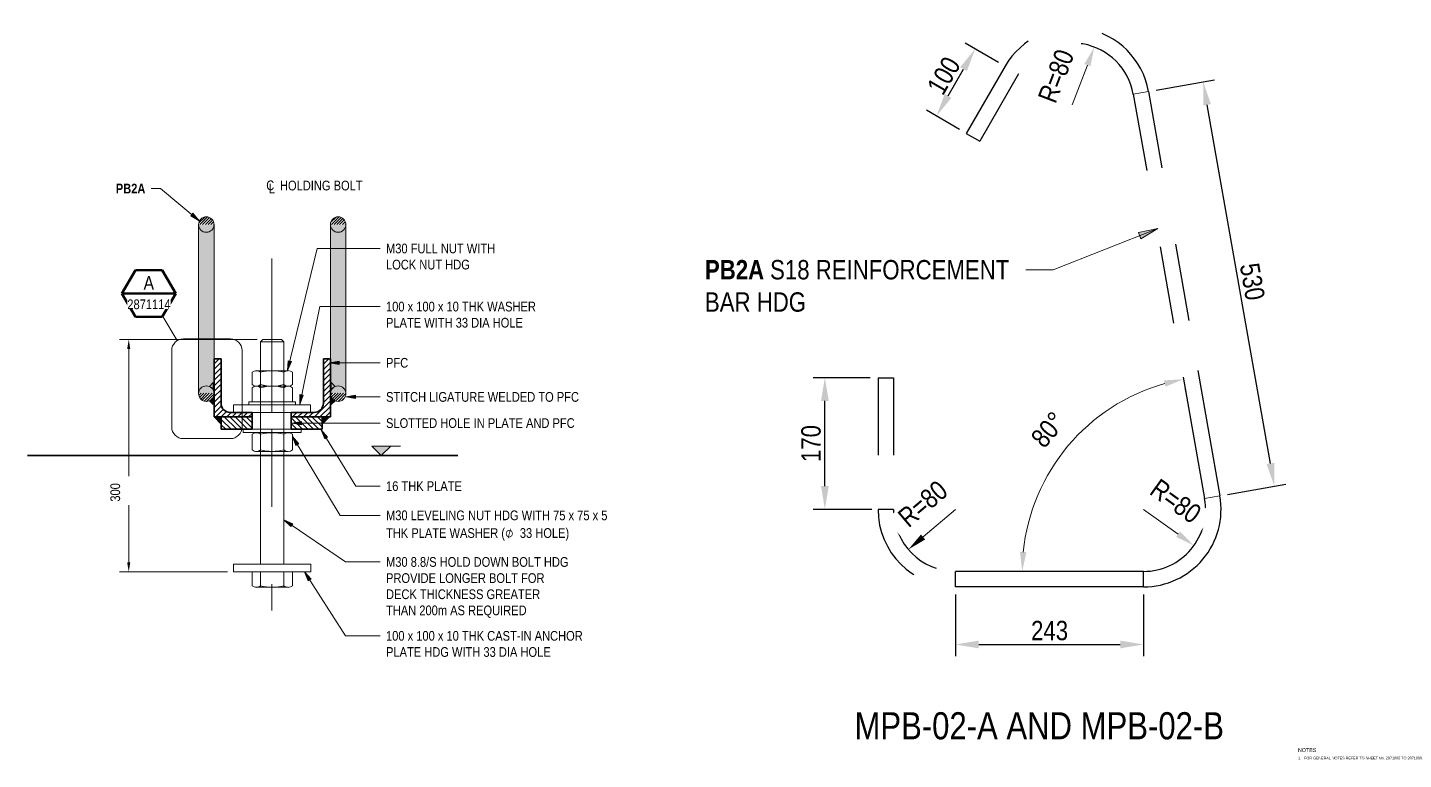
# Model space of a CAD drawing. Header units: metres. Extents: x 0.8 to 15.7, y 1.4 to 7.7.
# Drawn here: x 11.694 to 13.47, y 2.657 to 3.601 of the extents above; entities that cross this region are included whole.
import ezdxf

# ---------------------------------------------------------------- set-up
doc = ezdxf.new("R2010")
doc.units = ezdxf.units.M
doc.linetypes.add('JacobsCenter', pattern=[0.015, 0.009, -0.0015, 0.003, -0.0015])
doc.linetypes.add('JacobsDash', pattern=[0.0045, 0.003, -0.0015])
doc.layers.get('Defpoints').update_dxf_attribs({"color": 41})
for name, color, linetype, lineweight in [('D-BDGE', 7, 'Continuous', 13), ('D-BDGE-LINE', 7, 'Continuous', 9), ('D-ENHA-GEN-ANNO-SYMB', 7, 'Continuous', 9), ('D-ENHA-GEN-LINE', 7, 'Continuous', 13), ('D-ENHA-TEXT', 7, 'Continuous', 9), ('D-ENHA-TEXT-DIMS', 7, 'Continuous', 9)]:
    doc.layers.add(name, color=color, linetype=linetype, lineweight=lineweight)
doc.styles.add('Arial Narrow', font='ARIALN.TTF', dxfattribs={"height": 0.0025})
doc.styles.add('Arial Narrow_1', font='ARIALN.TTF', dxfattribs={"height": 0.025})
doc.styles.add('Arial Narrow_2', font='ARIALN.TTF', dxfattribs={"height": 0.035})
doc.styles.add('Arial Narrow_3', font='ARIALN.TTF', dxfattribs={"height": 0.0175})
doc.styles.add('Arial Narrow_4', font='ARIALN.TTF', dxfattribs={"height": 0.0125})
doc.styles.add('Arial Narrow_5', font='ARIALN.TTF', dxfattribs={"height": 0.005})
doc.styles.add('Arial Narrow_6', font='ARIALN.TTF', dxfattribs={"height": 0.0035})
doc.styles.add('Arial Narrow_B', font='ARIALNB.TTF', dxfattribs={"height": 0.0125})
doc.styles.add('Arial Narrow_B_1', font='ARIALNB.TTF', dxfattribs={"height": 0.025})
doc.styles.add('Segoe UI Symbol', font='seguisym.ttf', dxfattribs={"height": 0.0125})
doc.dimstyles.new('____ddd____', dxfattribs={"dimscale": 0.3048, "dimtxt": 0.025586, "dimasz": 0.098425, "dimexe": 0.049213, "dimexo": 0.032808, "dimgap": 0.016404, "dimtad": 1, "dimdec": 0, "dimlfac": 1000, "dimzin": 0, "dimdsep": 46, "dimtxsty": 'Arial Narrow_1', "dimsah": 1, "dimcen": 0.09, "dimaunit": 1, "dimadec": 4, "dimazin": 0, "dimtfac": 1, "dimtdec": 4, "dimtix": 1, "dimtmove": 0, "dimatfit": 3, "dimfxl": 1, "dimtvp": 1, "dimtolj": 1, "dimtzin": 0, "dimarcsym": 2})
doc.dimstyles.new('Dimension_Angle_T___º___2', dxfattribs={"dimscale": 0.3048, "dimtxt": 0.025586, "dimasz": 0.082021, "dimexe": 0.07874, "dimexo": 0.052493, "dimgap": 0.065617, "dimtad": 1, "dimdec": 3, "dimlfac": 1000, "dimrnd": 0.001, "dimzin": 0, "dimdsep": 46, "dimtxsty": 'Arial Narrow_1', "dimsah": 1, "dimcen": 0.09, "dimadec": 0, "dimazin": 0, "dimtfac": 1, "dimtdec": 4, "dimtix": 1, "dimtmove": 0, "dimatfit": 3, "dimfxl": 1, "dimtvp": 1, "dimtolj": 1, "dimtzin": 0, "dimlwd": 18, "dimlwe": 18, "dimarcsym": 2})
doc.dimstyles.new('Dimension_Radial_O__mm_', dxfattribs={"dimscale": 0.3048, "dimtxt": 0.025586, "dimasz": 0.082021, "dimexe": 0.07874, "dimexo": 0, "dimgap": 0.065617, "dimtad": 1, "dimjust": 3, "dimdec": 0, "dimlfac": 1000, "dimzin": 0, "dimdsep": 46, "dimtxsty": 'Arial Narrow_1', "dimsah": 1, "dimcen": 0.09, "dimaunit": 1, "dimadec": 4, "dimazin": 0, "dimtfac": 1, "dimtdec": 4, "dimtix": 1, "dimtmove": 0, "dimatfit": 2, "dimfxl": 1, "dimtvp": 1, "dimtfill": 1, "dimtolj": 1, "dimtzin": 0, "dimlwd": 18, "dimlwe": 18, "dimarcsym": 2})
doc.dimstyles.new('Dimension_Standard_O__mm__3', dxfattribs={"dimscale": 0.3048, "dimtxt": 0.012793, "dimasz": 0.04101, "dimexe": 0.03937, "dimexo": 0.024606, "dimgap": 0.024606, "dimtad": 1, "dimdec": 0, "dimlfac": 1000, "dimzin": 0, "dimdsep": 46, "dimtxsty": 'Arial Narrow_4', "dimsah": 1, "dimcen": 0.09, "dimaunit": 1, "dimadec": 4, "dimazin": 0, "dimtfac": 1, "dimtdec": 4, "dimtix": 1, "dimtmove": 2, "dimatfit": 3, "dimfxl": 1, "dimtvp": 1, "dimtfill": 1, "dimtolj": 1, "dimtzin": 0, "dimlwd": 18, "dimlwe": 18, "dimarcsym": 2})
pattern_1 = [(45, (7.4173654, 0), (-0.001767767, 0.001767767), [])]

# ---------------------------------------------------------------- blocks, each defined once
blk = doc.blocks.new('Drafting View - DetailHead-4939574-DRG-2871114 - SECTION 5')
at = {"layer": 'D-ENHA-GEN-ANNO-SYMB', "lineweight": 50}
for p, q in [((-0.00346, 0.006), (-0.00693, 0)), ((0.00346, 0.006), (-0.00346, 0.006)), ((0.00693, 0), (0.00346, 0.006)), ((-0.00693, 0), (0.00693, 0)), ((-0.00693, 0), (-0.00347, -0.006)), ((0.00346, -0.006), (0.00693, 0)), ((-0.00347, -0.006), (0.00346, -0.006))]:
    blk.add_line(p, q, dxfattribs=at)
blk = doc.blocks.new('CS_Annot_Centreline Symbol3 - CS_Annot_Centreline Symbol-5905071-DRG-2871114 - SECTION 5')
at = {"layer": 'D-ENHA-GEN-LINE', "lineweight": 9, "char_height": 0.0025, "attachment_point": 1, "style": 'Arial Narrow'}
for s, insert, width in [('C  ', (-0.00109, 0.00476), 0.0044093), ('L', (-0.00041, 0.00392), 0.0019241)]:
    blk.add_mtext(s, dxfattribs=dict(at, insert=insert, width=width))
blk = doc.blocks.new('SYM_ANO_Level1 - FINISHED LEVEL-5815255-DRG-2871114 - SECTION 5')
at = {"layer": 'D-ENHA-GEN-LINE', "lineweight": 9}
blk.add_hatch(color=256, dxfattribs=at).paths.add_polyline_path([(0, 0), (0.00247, -0.00247), (-0.00247, -0.00247)])
for p, q in [((0.00241, 0), (-0.00259, 0)), ((-0.005, -0.00247), (0.00241, -0.00247)), ((0, 0), (-0.00247, -0.00247)), ((-0.00247, -0.00247), (0.00247, -0.00247)), ((0.0018, -0.00247), (-0.0018, -0.00247)), ((0.00247, -0.00247), (0, 0))]:
    blk.add_line(p, q, dxfattribs=at)
blk = doc.blocks.new('DIMBLOCK36-DRG-2871114 - SECTION 5')
at = {"layer": 'D-ENHA-TEXT-DIMS', "color": 0, "lineweight": 18, "transparency": 16777216}
for p, q in [((11.9907, 3.1987), (11.8131, 3.1987)), ((11.8251, 3.1862), (11.8251, 3.0223)), ((11.8251, 2.9112), (11.8251, 2.9847)), ((11.9527, 2.8987), (11.8131, 2.8987))]:
    blk.add_line(p, q, dxfattribs=at)
at = {"layer": 'D-ENHA-TEXT-DIMS', "color": 0, "transparency": 16777216}
for points in [[(11.823, 3.1862), (11.8271, 3.1862), (11.8251, 3.1987)], [(11.823, 2.9112), (11.8271, 2.9112), (11.8251, 2.8987)]]:
    blk.add_solid(points, dxfattribs=at)
at = {"layer": 'Defpoints', "color": 0, "transparency": 16777216}
for p in [(11.8251, 3.1987), (11.9982, 3.1987), (11.9602, 2.8987)]:
    blk.add_point(p, dxfattribs=at)
at = {"layer": 'D-ENHA-TEXT-DIMS', "color": 0, "lineweight": 18, "transparency": 16777216, "insert": (11.8014, 2.9893), "char_height": 0.0125, "width": 0.02851, "attachment_point": 1, "rotation": 90, "line_spacing_factor": 0.974696, "style": 'Arial Narrow_4', "bg_fill": 3, "box_fill_scale": 1.1, "bg_fill_color": 256, "bg_fill_true_color": 13158600, "bg_fill_transparency": 0}
blk.add_mtext('\\A1;300', dxfattribs=at)
blk = doc.blocks.new('DIMBLOCK37-DRG-2871114 - HOLD DOWN BRACKET LIGATURE DETAIL')
at = {"layer": 'D-ENHA-TEXT-DIMS', "color": 0, "lineweight": 18, "transparency": 16777216}
for p, q in [((13.1882, 3.1343), (13.1901, 3.1237)), ((12.9458, 2.8993), (13.0018, 2.8993))]:
    blk.add_line(p, q, dxfattribs=at)
blk.add_arc((13.2297, 2.8993), 0.2518, 105.6899, 174.3101, dxfattribs=at)
at = {"layer": 'D-ENHA-TEXT-DIMS', "color": 0, "transparency": 16777216}
for points in [[(13.1606, 3.1458), (13.1625, 3.1377), (13.1859, 3.1473)], [(12.9832, 2.9241), (12.9749, 2.9245), (12.9778, 2.8993)]]:
    blk.add_solid(points, dxfattribs=at)
at = {"layer": 'Defpoints', "color": 0, "transparency": 16777216}
for p in [(13.1855, 3.15), (13.0793, 3.1013), (12.9298, 2.8993), (13.2297, 2.8993)]:
    blk.add_point(p, dxfattribs=at)
at = {"layer": 'D-ENHA-TEXT-DIMS', "color": 0, "lineweight": 18, "transparency": 16777216, "insert": (13.0116, 3.0823), "char_height": 0.025, "width": 0.054583, "attachment_point": 5, "rotation": 50, "style": 'Arial Narrow_1'}
blk.add_mtext('\\A1;80°', dxfattribs=at)
blk = doc.blocks.new('DIMBLOCK38-DRG-2871114 - HOLD DOWN BRACKET LIGATURE DETAIL')
at = {"layer": 'D-ENHA-TEXT-DIMS', "color": 0, "lineweight": 18, "transparency": 16777216}
blk.add_line((13.1343, 2.9793), (13.179, 2.9472), dxfattribs=at)
at = {"layer": 'D-ENHA-TEXT-DIMS', "color": 0, "transparency": 16777216}
blk.add_solid([(13.1814, 2.9506), (13.1765, 2.9438), (13.1993, 2.9326)], dxfattribs=at)
at = {"layer": 'Defpoints', "color": 0, "transparency": 16777216}
blk.add_point((13.1993, 2.9326), dxfattribs=at)
at = {"layer": 'D-ENHA-TEXT-DIMS', "color": 0, "lineweight": 18, "transparency": 16777216, "insert": (13.1758, 2.9899), "char_height": 0.025, "width": 0.092596, "attachment_point": 5, "rotation": 324.2698, "style": 'Arial Narrow_1', "bg_fill": 3, "box_fill_scale": 1.1, "bg_fill_color": 256, "bg_fill_true_color": 13158600, "bg_fill_transparency": 0}
blk.add_mtext('\\A1;R=80', dxfattribs=at)
at = {"layer": 'Defpoints', "color": 0, "transparency": 16777216}
blk.add_point((13.1343, 2.9793), dxfattribs=at)
blk = doc.blocks.new('DIMBLOCK39-DRG-2871114 - HOLD DOWN BRACKET LIGATURE DETAIL')
at = {"layer": 'D-ENHA-TEXT-DIMS', "color": 0, "lineweight": -2, "transparency": 16777216}
for p, q in [((12.947, 3.5563), (12.9041, 3.581)), ((12.8821, 3.5129), (12.9021, 3.5476)), ((12.897, 3.4697), (12.8541, 3.4944))]:
    blk.add_line(p, q, dxfattribs=at)
at = {"layer": 'D-ENHA-TEXT-DIMS', "color": 0, "transparency": 16777216}
for points in [[(12.8978, 3.5501), (12.9064, 3.5451), (12.9171, 3.5735)], [(12.8778, 3.5154), (12.8864, 3.5104), (12.8671, 3.4869)]]:
    blk.add_solid(points, dxfattribs=at)
at = {"layer": 'Defpoints', "color": 0, "transparency": 16777216}
for p in [(12.9171, 3.5735), (12.9557, 3.5513), (12.9057, 3.4647)]:
    blk.add_point(p, dxfattribs=at)
at = {"layer": 'D-ENHA-TEXT-DIMS', "color": 0, "transparency": 16777216, "insert": (12.8767, 3.5391), "char_height": 0.025, "width": 0.05702, "attachment_point": 5, "rotation": 60, "style": 'Arial Narrow_1'}
blk.add_mtext('\\A1;100', dxfattribs=at)
blk = doc.blocks.new('DIMBLOCK40-DRG-2871114 - HOLD DOWN BRACKET LIGATURE DETAIL')
at = {"layer": 'D-ENHA-TEXT-DIMS', "color": 0, "lineweight": 18, "transparency": 16777216}
blk.add_line((13.0423, 3.5013), (13.0619, 3.5527), dxfattribs=at)
at = {"layer": 'D-ENHA-TEXT-DIMS', "color": 0, "transparency": 16777216}
blk.add_solid([(13.058, 3.5542), (13.0658, 3.5512), (13.0708, 3.576)], dxfattribs=at)
at = {"layer": 'Defpoints', "color": 0, "transparency": 16777216}
blk.add_point((13.0708, 3.576), dxfattribs=at)
at = {"layer": 'D-ENHA-TEXT-DIMS', "color": 0, "lineweight": 18, "transparency": 16777216, "insert": (13.0215, 3.5386), "char_height": 0.025, "width": 0.092596, "attachment_point": 5, "rotation": 69.1551, "style": 'Arial Narrow_1', "bg_fill": 3, "box_fill_scale": 1.1, "bg_fill_color": 256, "bg_fill_true_color": 13158600, "bg_fill_transparency": 0}
blk.add_mtext('\\A1;R=80', dxfattribs=at)
at = {"layer": 'Defpoints', "color": 0, "transparency": 16777216}
blk.add_point((13.0423, 3.5013), dxfattribs=at)
blk = doc.blocks.new('DIMBLOCK41-DRG-2871114 - HOLD DOWN BRACKET LIGATURE DETAIL')
at = {"layer": 'D-ENHA-TEXT-DIMS', "color": 0, "lineweight": -2, "transparency": 16777216}
for p, q in [((12.7818, 3.1493), (12.7082, 3.1493)), ((12.7232, 3.0093), (12.7232, 3.1193)), ((12.7836, 2.9793), (12.7082, 2.9793))]:
    blk.add_line(p, q, dxfattribs=at)
at = {"layer": 'D-ENHA-TEXT-DIMS', "color": 0, "transparency": 16777216}
for points in [[(12.7182, 3.1193), (12.7282, 3.1193), (12.7232, 3.1493)], [(12.7182, 3.0093), (12.7282, 3.0093), (12.7232, 2.9793)]]:
    blk.add_solid(points, dxfattribs=at)
at = {"layer": 'Defpoints', "color": 0, "transparency": 16777216}
for p in [(12.7232, 3.1493), (12.7918, 3.1493), (12.7936, 2.9793)]:
    blk.add_point(p, dxfattribs=at)
at = {"layer": 'D-ENHA-TEXT-DIMS', "color": 0, "transparency": 16777216, "insert": (12.7054, 3.0643), "char_height": 0.025, "width": 0.05702, "attachment_point": 5, "rotation": 90, "style": 'Arial Narrow_1'}
blk.add_mtext('\\A1;170', dxfattribs=at)
blk = doc.blocks.new('DIMBLOCK42-DRG-2871114 - HOLD DOWN BRACKET LIGATURE DETAIL')
at = {"layer": 'D-ENHA-TEXT-DIMS', "color": 0, "lineweight": 18, "transparency": 16777216}
blk.add_line((12.8918, 2.9793), (12.8499, 2.9437), dxfattribs=at)
at = {"layer": 'D-ENHA-TEXT-DIMS', "color": 0, "transparency": 16777216}
blk.add_solid([(12.8472, 2.9469), (12.8526, 2.9405), (12.8308, 2.9275)], dxfattribs=at)
at = {"layer": 'Defpoints', "color": 0, "transparency": 16777216}
blk.add_point((12.8308, 2.9275), dxfattribs=at)
at = {"layer": 'D-ENHA-TEXT-DIMS', "color": 0, "lineweight": 18, "transparency": 16777216, "insert": (12.8496, 2.9865), "char_height": 0.025, "width": 0.092596, "attachment_point": 5, "rotation": 40.3666, "style": 'Arial Narrow_1', "bg_fill": 3, "box_fill_scale": 1.1, "bg_fill_color": 256, "bg_fill_true_color": 13158600, "bg_fill_transparency": 0}
blk.add_mtext('\\A1;R=80', dxfattribs=at)
at = {"layer": 'Defpoints', "color": 0, "transparency": 16777216}
blk.add_point((12.8918, 2.9793), dxfattribs=at)
blk = doc.blocks.new('DIMBLOCK43-DRG-2871114 - HOLD DOWN BRACKET LIGATURE DETAIL')
at = {"layer": 'D-ENHA-TEXT-DIMS', "color": 0, "lineweight": -2, "transparency": 16777216}
for p, q in [((12.8918, 2.8693), (12.8918, 2.79)), ((13.1343, 2.8693), (13.1343, 2.79)), ((12.9218, 2.805), (13.1043, 2.805))]:
    blk.add_line(p, q, dxfattribs=at)
at = {"layer": 'D-ENHA-TEXT-DIMS', "color": 0, "transparency": 16777216}
for points in [[(12.9218, 2.81), (12.9218, 2.8), (12.8918, 2.805)], [(13.1043, 2.81), (13.1043, 2.8), (13.1343, 2.805)]]:
    blk.add_solid(points, dxfattribs=at)
at = {"layer": 'Defpoints', "color": 0, "transparency": 16777216}
for p in [(12.8918, 2.8793), (13.1343, 2.8793), (13.1343, 2.805)]:
    blk.add_point(p, dxfattribs=at)
at = {"layer": 'D-ENHA-TEXT-DIMS', "color": 0, "transparency": 16777216, "insert": (13.0131, 2.8228), "char_height": 0.025, "width": 0.05702, "attachment_point": 5, "style": 'Arial Narrow_1'}
blk.add_mtext('\\A1;243', dxfattribs=at)
blk = doc.blocks.new('DIMBLOCK44-DRG-2871114 - HOLD DOWN BRACKET LIGATURE DETAIL')
at = {"layer": 'D-ENHA-TEXT-DIMS', "color": 0, "lineweight": -2, "transparency": 16777216}
for p, q in [((13.1506, 3.5204), (13.226, 3.5337)), ((13.298, 3.0386), (13.2164, 3.5015)), ((13.2427, 2.9984), (13.318, 3.0117))]:
    blk.add_line(p, q, dxfattribs=at)
at = {"layer": 'D-ENHA-TEXT-DIMS', "color": 0, "transparency": 16777216}
for points in [[(13.2213, 3.5024), (13.2115, 3.5006), (13.2112, 3.531)], [(13.3029, 3.0395), (13.2931, 3.0378), (13.3032, 3.0091)]]:
    blk.add_solid(points, dxfattribs=at)
at = {"layer": 'Defpoints', "color": 0, "transparency": 16777216}
for p in [(13.1408, 3.5186), (13.2112, 3.531), (13.2328, 2.9967)]:
    blk.add_point(p, dxfattribs=at)
at = {"layer": 'D-ENHA-TEXT-DIMS', "color": 0, "transparency": 16777216, "insert": (13.2747, 3.2732), "char_height": 0.025, "width": 0.05702, "attachment_point": 5, "rotation": 280, "style": 'Arial Narrow_1'}
blk.add_mtext('\\A1;530', dxfattribs=at)

msp = doc.modelspace()

# ---------------------------------------------------------------- hatches: boundary and pattern name
at = {"layer": 'D-BDGE-LINE'}
h = msp.add_hatch(dxfattribs=at)
h.set_pattern_fill('FP_1', color=256, style=0, pattern_type=2)
h.set_pattern_definition(pattern_1)
h.paths.add_polyline_path([(11.9152216, 3.3464042), (11.9152216, 3.346933), (11.935152, 3.346933), (11.9348113, 3.3495212), (11.9338123, 3.351933), (11.9322231, 3.354004), (11.930152, 3.3555932), (11.9277402, 3.3565922), (11.925152, 3.356933), (11.9225638, 3.3565922), (11.920152, 3.3555932), (11.918081, 3.354004), (11.9164918, 3.351933), (11.9154928, 3.3495212), (11.915152, 3.346933)])
h = msp.add_hatch(dxfattribs=at)
h.set_pattern_fill('FP_1', color=256, style=0, pattern_type=2)
h.set_pattern_definition(pattern_1)
h.paths.add_polyline_path([(12.1051904, 3.3464042), (12.10526, 3.346933), (12.1049193, 3.3495212), (12.1039203, 3.351933), (12.1023311, 3.354004), (12.10026, 3.3555932), (12.0978482, 3.3565922), (12.09526, 3.356933), (12.0926718, 3.3565922), (12.09026, 3.3555932), (12.0881889, 3.354004), (12.0865998, 3.351933), (12.0856007, 3.3495212), (12.08526, 3.346933), (12.1051904, 3.346933)])
at = {"layer": 'D-BDGE-LINE', "true_color": 0xffffff}
for points in [[(11.9350949, 3.1292352), (11.935206, 3.1292352), (11.935152, 3.346933), (11.9152216, 3.346933), (11.9152216, 3.1292352), (11.9350838, 3.1292352)], [(12.0853103, 3.1292352), (12.1051904, 3.129246), (12.1051904, 3.346933), (12.085206, 3.346933), (12.08526, 3.1292352)]]:
    msp.add_hatch(color=7, dxfattribs=at).paths.add_polyline_path(points)
at = {"layer": 'D-BDGE-LINE', "true_color": 0x808080}
h = msp.add_hatch(dxfattribs=at)
h.set_pattern_fill('FP_2', color=8, style=0, pattern_type=2)
h.set_pattern_definition([(45, (7.4173654, 0), (-0.003535534, 0.003535534), [])])
h.paths.add_polyline_path([(11.944206, 3.0987172), (11.984206, 3.0987172), (11.984206, 3.1043508), (11.956206, 3.1043508), (11.9531002, 3.1047597), (11.950206, 3.1059585), (11.9477207, 3.1078656), (11.9458137, 3.1103508), (11.9446149, 3.113245), (11.944206, 3.1163508), (11.944206, 3.1737172), (11.935206, 3.1737172), (11.935206, 3.0987172)])
h.paths.add_polyline_path([(12.064206, 3.0987172), (12.085206, 3.0987172), (12.085206, 3.1737172), (12.076206, 3.1737172), (12.076206, 3.1163508), (12.0757971, 3.113245), (12.0745983, 3.1103508), (12.0726913, 3.1078656), (12.070206, 3.1059585), (12.0673118, 3.1047597), (12.064206, 3.1043508), (12.0344958, 3.1043508), (12.0344958, 3.0987172)])
at = {"layer": 'D-BDGE-LINE'}
h = msp.add_hatch(dxfattribs=at)
h.set_pattern_fill('FP_1', color=256, style=0, pattern_type=2)
h.set_pattern_definition(pattern_1)
h.paths.add_polyline_path([(11.925152, 3.1187172), (11.9277402, 3.1190579), (11.930152, 3.1200569), (11.9322231, 3.1216461), (11.9338225, 3.1237418), (11.9348113, 3.126129), (11.935152, 3.1287172), (11.9350838, 3.1292352), (11.9152216, 3.129246), (11.915152, 3.1287172), (11.9154928, 3.126129), (11.9164918, 3.1237172), (11.918081, 3.1216461), (11.920152, 3.1200569), (11.9225638, 3.1190579)])
at = {"layer": 'D-BDGE-LINE', "true_color": 0xd6ccbe}
for points in [[(11.935206, 3.1221271), (11.935152, 3.1287172), (11.9349656, 3.1267952), (11.9344132, 3.1249448), (11.9335155, 3.1232352), (11.935152, 3.1221625)], [(11.935206, 3.1287172), (11.935152, 3.1292352), (11.9351482, 3.129179), (11.935152, 3.1291488)], [(12.085206, 3.1221271), (12.0868965, 3.1232352), (12.0859988, 3.1249448), (12.0854464, 3.1267952), (12.085206, 3.1287172), (12.085206, 3.1249448)]]:
    msp.add_hatch(color=9, dxfattribs=at).paths.add_polyline_path(points)
at = {"layer": 'D-BDGE-LINE'}
h = msp.add_hatch(dxfattribs=at)
h.set_pattern_fill('FP_1', color=256, style=0, pattern_type=2)
h.set_pattern_definition(pattern_1)
h.paths.add_polyline_path([(12.09526, 3.1187172), (12.0978482, 3.1190579), (12.10026, 3.1200569), (12.1023311, 3.1216461), (12.1039203, 3.1237172), (12.1049193, 3.126129), (12.10526, 3.1287172), (12.1051904, 3.1292352), (12.0853282, 3.1292352), (12.08526, 3.1287172), (12.0856007, 3.126129), (12.0865998, 3.1237172), (12.0881889, 3.1216461), (12.09026, 3.1200569), (12.0926718, 3.1190579)])
at = {"layer": 'D-BDGE-LINE', "true_color": 0x808080}
for points in [[(11.9340533, 3.114686), (11.9340533, 3.1228827), (11.9335882, 3.1231875), (11.9317577, 3.121006), (11.9291765, 3.1195627), (11.9338123, 3.114927)], [(12.0863587, 3.114686), (12.0912355, 3.1195627), (12.0886543, 3.121006), (12.0868238, 3.1231875), (12.0863587, 3.1228176), (12.0863587, 3.1200569)], [(11.9444958, 3.0893163), (11.9444958, 3.0987172), (11.9351418, 3.0986702), (11.939255, 3.094557)], [(12.0744958, 3.0893163), (12.0838967, 3.0987172), (12.0744958, 3.0987172), (12.0744958, 3.094557)]]:
    msp.add_hatch(color=8, dxfattribs=at).paths.add_polyline_path(points)
h = msp.add_hatch(dxfattribs=at)
h.set_pattern_fill('FP_3', color=8, style=0, pattern_type=2)
h.set_pattern_definition([(315, (7.4173654, 0), (0.003535534, 0.003535534), [])])
h.paths.add_polyline_path([(11.9444958, 3.0827172), (11.984206, 3.0827172), (11.984206, 3.0987172), (11.9444958, 3.0987172), (11.9444958, 3.0893163)])
h.paths.add_polyline_path([(12.0344958, 3.0827172), (12.0744958, 3.0827172), (12.0744958, 3.0987172), (12.0344958, 3.0987172), (12.0344958, 3.0893163)])
at = {"layer": 'D-ENHA-TEXT'}
for points in [[(11.9161495, 3.3518404), (11.9079383, 3.3615195), (11.9051231, 3.3581274)], [(13.1525966, 3.3419972), (13.1277295, 3.3368922), (13.1309752, 3.328695)], [(12.0298251, 3.1583891), (12.0349262, 3.1700118), (12.0306434, 3.1710555)], [(12.0840846, 3.1685148), (12.0965846, 3.1663107), (12.0965846, 3.1707189)], [(12.0456527, 3.1148692), (12.0503188, 3.1266733), (12.0460002, 3.1275573)], [(12.1051724, 3.1244916), (12.1176724, 3.1222875), (12.1176724, 3.1266957)], [(12.0353014, 3.0907416), (12.0478014, 3.0885375), (12.0478014, 3.0929457)], [(12.0362729, 3.0736081), (12.0408416, 3.061766), (12.0446163, 3.0640428)], [(12.0732217, 3.0819843), (12.077923, 3.0701942), (12.0816719, 3.0725132)], [(12.0252419, 2.9659994), (12.0342991, 2.957107), (12.0367943, 2.960741)], [(12.0518798, 2.8986632), (12.0567543, 2.8869437), (12.0604686, 2.8893176)]]:
    msp.add_hatch(color=256, dxfattribs=at).paths.add_polyline_path(points)

# ---------------------------------------------------------------- linework, layer by layer
at = {"layer": 'D-BDGE', "linetype": 'JacobsDash', "lineweight": 25}
for p, q in [((12.9556864, 3.5512701), (12.9056864, 3.4646676)), ((12.9730069, 3.5412701), (12.9230069, 3.4546676)), ((13.1210736, 3.515162), (13.1854541, 3.150042)), ((13.1407697, 3.518635), (13.204282, 3.158439)), ((12.9056864, 3.4646676), (12.9230069, 3.4546676)), ((12.7917811, 3.149322), (12.7917811, 2.979322)), ((12.7917811, 3.149322), (12.8117811, 3.149322)), ((12.8117811, 3.149322), (12.8117811, 2.979322))]:
    msp.add_line(p, q, dxfattribs=at)
at = {"layer": 'D-BDGE', "lineweight": 9}
for p, q in [((13.1210736, 3.515162), (13.1407697, 3.518635)), ((11.995206, 3.1957425), (11.998206, 3.1987425)), ((11.998206, 3.1987425), (12.022206, 3.1987425)), ((12.025206, 3.1957425), (12.022206, 3.1987425)), ((11.935206, 3.1353072), (11.9335155, 3.1341991)), ((11.935206, 3.1287172), (11.935206, 3.1353072)), ((11.935206, 3.1221271), (11.935206, 3.1287172)), ((12.085206, 3.1353072), (12.085206, 3.1287172)), ((12.0868965, 3.1341991), (12.085206, 3.1353072)), ((12.085206, 3.1287172), (12.085206, 3.1221271)), ((11.9335155, 3.1232352), (11.935206, 3.1221271)), ((12.085206, 3.1221271), (12.0868965, 3.1232352)), ((12.0344958, 3.1043508), (11.984206, 3.1043508)), ((11.984206, 3.1043508), (11.984206, 3.0827172)), ((12.0344958, 3.0827172), (12.0344958, 3.1043508)), ((11.984206, 3.0827172), (12.0344958, 3.0827172)), ((13.2131071, 2.9932139), (13.2328033, 2.9966869)), ((11.998206, 2.8987425), (12.022206, 2.8987425))]:
    msp.add_line(p, q, dxfattribs=at)
at = {"layer": 'D-BDGE', "linetype": 'JacobsCenter', "lineweight": 18}
msp.add_line((12.0094958, 3.2030132), (12.0094958, 3.3830132), dxfattribs=at)
at = {"layer": 'D-BDGE'}
for p, q in [((11.9152216, 3.346933), (11.9152216, 3.1292352)), ((11.935206, 3.1292352), (11.935206, 3.346933)), ((12.085206, 3.346933), (12.085206, 3.1292352)), ((12.1051904, 3.1292352), (12.1051904, 3.346933))]:
    msp.add_line(p, q, dxfattribs=at)
at = {"layer": 'D-BDGE', "lineweight": 18}
for p, q in [((11.995206, 3.1957425), (12.025206, 3.1957425)), ((11.995206, 3.1957425), (11.995206, 2.9087425)), ((12.025206, 3.1957425), (12.025206, 2.9087425)), ((11.984206, 3.1403194), (11.984206, 3.1563823)), ((11.984206, 3.1511558), (11.984206, 3.1420458)), ((11.9888193, 3.1583508), (12.0307212, 3.1583508)), ((12.023291, 3.1583508), (11.99378, 3.1583508)), ((11.995206, 3.1403194), (11.995206, 3.1583508)), ((11.995206, 3.1511558), (11.995206, 3.1420458)), ((12.025206, 3.1403194), (12.025206, 3.1583508)), ((12.036206, 3.1403194), (12.036206, 3.1563823)), ((11.984206, 3.1183508), (11.984206, 3.1363823)), ((11.984206, 3.1311558), (11.984206, 3.1220458)), ((11.9888193, 3.1383508), (12.0307212, 3.1383508)), ((12.023291, 3.1383508), (11.99378, 3.1383508)), ((12.023291, 3.1383508), (11.99378, 3.1383508)), ((11.995206, 3.1203194), (11.995206, 3.1383508)), ((11.995206, 3.1311558), (11.995206, 3.1220458)), ((12.025206, 3.1203194), (12.025206, 3.1383508)), ((12.036206, 3.1183508), (12.036206, 3.1363823)), ((11.960206, 3.1143508), (12.0594958, 3.1143508)), ((11.960206, 3.1043508), (11.960206, 3.1143508)), ((11.980206, 3.1183508), (12.040206, 3.1183508)), ((11.980206, 3.1143508), (11.980206, 3.1183508)), ((12.040206, 3.1143508), (11.980206, 3.1143508)), ((12.023291, 3.1183508), (11.99378, 3.1183508)), ((12.040206, 3.1183508), (12.040206, 3.1143508)), ((12.0594958, 3.1143508), (12.0594958, 3.1043508)), ((11.984206, 3.1043508), (11.970206, 3.1043508)), ((11.981206, 3.1043508), (11.984206, 3.1043508)), ((12.0344958, 3.1043508), (12.039206, 3.1043508)), ((12.0494958, 3.1043508), (12.0344958, 3.1043508)), ((11.972706, 3.0787172), (11.972706, 3.0827172)), ((12.047706, 3.0787172), (11.972706, 3.0787172)), ((11.980206, 3.0827172), (11.984206, 3.0827172)), ((11.984206, 3.0561481), (11.984206, 3.076211)), ((11.995206, 3.0561481), (11.995206, 3.0741796)), ((12.025206, 3.0561481), (12.025206, 3.0741796)), ((12.0344958, 3.0827172), (12.040206, 3.0827172)), ((12.036206, 3.0561481), (12.036206, 3.076211)), ((12.047706, 3.0827172), (12.047706, 3.0787172)), ((11.984206, 3.0669846), (11.984206, 3.0578746)), ((11.9888193, 3.0541796), (12.0307212, 3.0541796)), ((12.023291, 3.0541796), (11.99378, 3.0541796)), ((12.023291, 3.0541796), (11.99378, 3.0541796)), ((11.995206, 3.0669846), (11.995206, 3.0578746)), ((11.960206, 2.9087425), (12.060206, 2.9087425)), ((11.960206, 2.8987425), (11.960206, 2.9087425)), ((12.060206, 2.8987425), (11.960206, 2.8987425)), ((11.984206, 2.8987425), (12.036206, 2.8987425)), ((11.984206, 2.8987425), (11.984206, 2.8807111)), ((11.984206, 2.8859375), (11.984206, 2.8950475)), ((12.023291, 2.8987425), (11.99378, 2.8987425)), ((11.995206, 2.8987425), (11.995206, 2.8787425)), ((11.995206, 2.8859375), (11.995206, 2.8950475)), ((12.025206, 2.8987425), (12.025206, 2.8787425)), ((12.036206, 2.8987425), (12.036206, 2.8807111)), ((12.060206, 2.9087425), (12.060206, 2.8987425)), ((11.9888193, 2.8787425), (12.0307212, 2.8787425)), ((12.023291, 2.8787425), (11.99378, 2.8787425))]:
    msp.add_line(p, q, dxfattribs=at)
at = {"layer": 'D-BDGE', "linetype": 'JacobsCenter', "lineweight": 9}
for p, q in [((12.0094958, 3.20385), (12.0094958, 3.1043508)), ((12.0094958, 3.0827172), (12.0094958, 2.84885))]:
    msp.add_line(p, q, dxfattribs=at)
at = {"layer": 'D-BDGE', "lineweight": 35}
for p, q in [((11.935206, 3.1737172), (11.935206, 3.0987172)), ((11.944206, 3.1737172), (11.935206, 3.1737172)), ((11.944206, 3.1163508), (11.944206, 3.1737172)), ((12.085206, 3.1737172), (12.076206, 3.1737172)), ((12.076206, 3.1737172), (12.076206, 3.1163508)), ((12.085206, 3.0987172), (12.085206, 3.1737172)), ((11.935206, 3.0987172), (11.984206, 3.0987172)), ((11.984206, 3.0987172), (11.9444958, 3.0987172)), ((11.9444958, 3.0987172), (11.9444958, 3.0827172)), ((11.984206, 3.1043508), (11.956206, 3.1043508)), ((11.984206, 3.1043508), (11.984206, 3.0827172)), ((12.064206, 3.1043508), (12.0344958, 3.1043508)), ((12.0344958, 3.1043508), (12.0344958, 3.0827172)), ((12.0344958, 3.0987172), (12.085206, 3.0987172)), ((12.0744958, 3.0987172), (12.0344958, 3.0987172)), ((12.0744958, 3.0827172), (12.0744958, 3.0987172)), ((11.9444958, 3.0827172), (11.984206, 3.0827172)), ((12.0344958, 3.0827172), (12.0744958, 3.0827172)), ((12.2494958, 3.0487172), (11.6944958, 3.0487172))]:
    msp.add_line(p, q, dxfattribs=at)
at = {"layer": 'D-BDGE', "color": 8, "lineweight": 9, "true_color": 0x808080}
for p, q in [((11.9340533, 3.1430032), (11.9291765, 3.1381264)), ((11.9340533, 3.1339473), (11.9340533, 3.1430032)), ((12.0863587, 3.1430032), (12.0863587, 3.1339473)), ((12.0912355, 3.1381264), (12.0863587, 3.1430032)), ((11.9291765, 3.1381264), (11.9317577, 3.1366831)), ((11.9317577, 3.1366831), (11.9340533, 3.1339473)), ((12.0863587, 3.1339473), (12.0886543, 3.1366831)), ((12.0886543, 3.1366831), (12.0912355, 3.1381264)), ((11.9317577, 3.121006), (11.9291765, 3.1195627)), ((11.9291765, 3.1195627), (11.9340533, 3.114686)), ((11.9340533, 3.1237418), (11.9317577, 3.121006)), ((11.9340533, 3.114686), (11.9340533, 3.1237418)), ((12.0886543, 3.121006), (12.0863587, 3.1237418)), ((12.0863587, 3.1237418), (12.0863587, 3.114686)), ((12.0863587, 3.114686), (12.0912355, 3.1195627)), ((12.0912355, 3.1195627), (12.0886543, 3.121006)), ((11.9444958, 3.0987172), (11.9350949, 3.0987172)), ((11.9350949, 3.0987172), (11.9444958, 3.0893163)), ((11.9444958, 3.0893163), (11.9444958, 3.0987172)), ((12.0744958, 3.0893163), (12.0838967, 3.0987172)), ((12.0838967, 3.0987172), (12.0744958, 3.0987172)), ((12.0744958, 3.0987172), (12.0744958, 3.0893163))]:
    msp.add_line(p, q, dxfattribs=at)
at = {"layer": 'D-BDGE', "lineweight": 25}
for p, q in [((13.1854541, 3.150042), (13.2131071, 2.9932139)), ((13.204282, 3.158439), (13.2328033, 2.9966869)), ((11.970206, 3.1043508), (11.984206, 3.1043508)), ((12.0344958, 3.1043508), (12.0494958, 3.1043508)), ((12.8117811, 2.979322), (12.7917811, 2.979322)), ((13.1343225, 2.899322), (12.8917811, 2.899322)), ((12.8917811, 2.879322), (12.8917811, 2.899322)), ((13.1343225, 2.879322), (13.1343225, 2.899322)), ((13.1343225, 2.879322), (12.8917811, 2.879322))]:
    msp.add_line(p, q, dxfattribs=at)
at = {"layer": 'D-BDGE', "linetype": 'JacobsDash', "lineweight": 25}
for centre, radius, start, end in [((13.0422889, 3.5012701), 0.1, 10, 150), ((13.0422889, 3.5012701), 0.08, 10, 150), ((12.8917811, 2.979322), 0.1, 180, 270), ((12.8917811, 2.979322), 0.08, 180, 270)]:
    msp.add_arc(centre, radius, start, end, dxfattribs=at)
at = {"layer": 'D-BDGE'}
for centre, start, end in [((11.925152, 3.346933), 90, 270), ((11.925152, 3.346933), 270, 90), ((12.09526, 3.346933), 90, 270), ((12.09526, 3.346933), 270, 90), ((11.925152, 3.1287172), 0, 180), ((11.925152, 3.1287172), 180, 0), ((12.09526, 3.1287172), 0, 180), ((12.09526, 3.1287172), 180, 0)]:
    msp.add_arc(centre, 0.01, start, end, dxfattribs=at)
at = {"layer": 'D-BDGE', "lineweight": 18}
for centre, radius, start, end in [((11.989706, 3.1498828), 0.0085143, 49.7613573, 130.2386427), ((12.010206, 3.1002172), 0.0581337, 75.0470384, 104.9529616), ((12.030706, 3.1498828), 0.0085143, 49.7613573, 130.2386427), ((11.989706, 3.1468188), 0.0085143, 229.7613573, 310.2386427), ((11.989706, 3.1298828), 0.0085143, 49.7613573, 130.2386427), ((12.010206, 3.1964845), 0.0581337, 255.0470384, 284.9529616), ((12.010206, 3.0802172), 0.0581337, 75.0470384, 104.9529616), ((12.030706, 3.1468188), 0.0085143, 229.7613573, 310.2386427), ((12.030706, 3.1298828), 0.0085143, 49.7613573, 130.2386427), ((11.989706, 3.0697116), 0.0085143, 49.7613573, 130.2386427), ((12.010206, 3.0200459), 0.0581337, 75.0470384, 104.9529616), ((12.030706, 3.0697116), 0.0085143, 49.7613573, 130.2386427), ((11.989706, 3.0626475), 0.0085143, 229.7613573, 310.2386427), ((12.010206, 3.1123132), 0.0581337, 255.0470384, 284.9529616), ((12.030706, 3.0626475), 0.0085143, 229.7613573, 310.2386427), ((11.989706, 2.8872105), 0.0085143, 229.7613573, 310.2386427), ((12.010206, 2.9368762), 0.0581337, 255.0470384, 284.9529616), ((12.030706, 2.8872105), 0.0085143, 229.7613573, 310.2386427)]:
    msp.add_arc(centre, radius, start, end, dxfattribs=at)
at = {"layer": 'D-BDGE', "lineweight": 35}
for centre, start, end in [((11.956206, 3.1163508), 180, 270), ((12.064206, 3.1163508), 270, 0)]:
    msp.add_arc(centre, 0.012, start, end, dxfattribs=at)
at = {"layer": 'D-BDGE', "lineweight": 25}
for radius in [0.1, 0.08]:
    msp.add_arc((13.1343225, 2.979322), radius, 270, 10, dxfattribs=at)
at = {"layer": 'D-ENHA-GEN-ANNO-SYMB', "lineweight": 18}
for p, q in [((11.8877594, 3.1972209), (11.8689353, 3.2283466)), ((11.9562553, 3.1993856), (11.8955218, 3.1993856)), ((11.8805218, 3.1843856), (11.8805218, 3.0856537)), ((11.9712553, 3.0856537), (11.9712553, 3.1843856)), ((11.8955218, 3.0706537), (11.9562553, 3.0706537))]:
    msp.add_line(p, q, dxfattribs=at)
for centre, start, end in [((11.8955218, 3.1843856), 90, 180), ((11.9562553, 3.1843856), 0, 90), ((11.8955218, 3.0856537), 180, 270), ((11.9562553, 3.0856537), 270, 0)]:
    msp.add_arc(centre, 0.015, start, end, dxfattribs=at)
at = {"layer": 'D-ENHA-TEXT'}
for p, q in [((11.8542197, 3.3934043), (11.8539035, 3.3934043)), ((11.8660691, 3.3934043), (11.8542197, 3.3934043)), ((11.9161495, 3.3518404), (11.8660691, 3.3934043)), ((11.9079383, 3.3615195), (11.9051231, 3.3581274)), ((11.9051231, 3.3581274), (11.9161495, 3.3518404)), ((11.9161495, 3.3518404), (11.9079383, 3.3615195)), ((13.1525966, 3.3419972), (13.0179049, 3.2886657)), ((13.1525966, 3.3419972), (13.1277295, 3.3368922)), ((13.1309752, 3.328695), (13.1525966, 3.3419972)), ((13.1277295, 3.3368922), (13.1309752, 3.328695)), ((12.0298251, 3.1583891), (12.0682604, 3.3161018)), ((12.0682604, 3.3161018), (12.1495101, 3.3161018)), ((12.9826425, 3.2886657), (12.9823207, 3.2886657)), ((13.0179049, 3.2886657), (12.9826425, 3.2886657)), ((12.0456527, 3.1148692), (12.0714921, 3.2411018)), ((12.0714921, 3.2411018), (12.1495101, 3.2411018)), ((12.0306434, 3.1710555), (12.0298251, 3.1583891)), ((12.0298251, 3.1583891), (12.0349262, 3.1700118)), ((12.0349262, 3.1700118), (12.0306434, 3.1710555)), ((12.0965846, 3.1707189), (12.0840846, 3.1685148)), ((12.0840846, 3.1685148), (12.0965846, 3.1663107)), ((12.0840846, 3.1685148), (12.1495101, 3.1685148)), ((12.0965846, 3.1663107), (12.0965846, 3.1707189)), ((12.0460002, 3.1275573), (12.0456527, 3.1148692)), ((12.0456527, 3.1148692), (12.0503188, 3.1266733)), ((12.0503188, 3.1266733), (12.0460002, 3.1275573)), ((12.1176724, 3.1266957), (12.1051724, 3.1244916)), ((12.1051724, 3.1244916), (12.1176724, 3.1222875)), ((12.1051724, 3.1244916), (12.1495101, 3.1244916)), ((12.1176724, 3.1222875), (12.1176724, 3.1266957)), ((12.0478014, 3.0929457), (12.0353014, 3.0907416)), ((12.0353014, 3.0907416), (12.0478014, 3.0885375)), ((12.0353014, 3.0907416), (12.1495101, 3.0907416)), ((12.0478014, 3.0885375), (12.0478014, 3.0929457)), ((12.0362729, 3.0736081), (12.0408416, 3.061766)), ((12.0446163, 3.0640428), (12.0362729, 3.0736081)), ((12.0362729, 3.0736081), (12.097782, 2.9716303)), ((12.0732217, 3.0819843), (12.077923, 3.0701942)), ((12.0816719, 3.0725132), (12.0732217, 3.0819843)), ((12.0732217, 3.0819843), (12.1181813, 3.0093013)), ((12.077923, 3.0701942), (12.0816719, 3.0725132)), ((12.0408416, 3.061766), (12.0446163, 3.0640428)), ((12.1181813, 3.0093013), (12.1495101, 3.0093013)), ((12.0252419, 2.9659994), (12.0342991, 2.957107)), ((12.0367943, 2.960741), (12.0252419, 2.9659994)), ((12.0252419, 2.9659994), (12.1046301, 2.9114907)), ((12.097782, 2.9716303), (12.1495101, 2.9716303)), ((12.0342991, 2.957107), (12.0367943, 2.960741)), ((12.1046301, 2.9114907), (12.1495101, 2.9114907)), ((12.0518798, 2.8986632), (12.0567543, 2.8869437)), ((12.0604686, 2.8893176), (12.0518798, 2.8986632)), ((12.0518798, 2.8986632), (12.1046301, 2.8161287)), ((12.0567543, 2.8869437), (12.0604686, 2.8893176)), ((12.1046301, 2.8161287), (12.1495101, 2.8161287))]:
    msp.add_line(p, q, dxfattribs=at)

# ---------------------------------------------------------------- block references
at = {"layer": 'D-ENHA-GEN-ANNO-SYMB', "lineweight": 50, "xscale": 4.999999999999998, "yscale": 4.999999999999998, "zscale": 4.999999999999998}
msp.add_blockref('Drafting View - DetailHead-4939574-DRG-2871114 - SECTION 5', (11.8510101, 3.2579862), dxfattribs=at)
at = {"layer": 'D-ENHA-GEN-LINE', "lineweight": 9, "xscale": 5, "yscale": 5, "zscale": 5}
msp.add_blockref('CS_Annot_Centreline Symbol3 - CS_Annot_Centreline Symbol-5905071-DRG-2871114 - SECTION 5', (12.0079391, 3.3800198), dxfattribs=at)
at = {"layer": 'D-ENHA-GEN-LINE', "lineweight": 9, "xscale": 5, "yscale": 5, "zscale": 5, "rotation": 180}
msp.add_blockref('SYM_ANO_Level1 - FINISHED LEVEL-5815255-DRG-2871114 - SECTION 5', (12.1508844, 3.0487172), dxfattribs=at)

# ---------------------------------------------------------------- texts
at = {"layer": 'D-ENHA-TEXT', "attachment_point": 1, "bg_fill": 3, "box_fill_scale": 1, "bg_fill_color": 256, "bg_fill_true_color": 13158600, "bg_fill_transparency": 0}
for s, insert, char_height, style in [('PB2A', (12.5684614, 3.3011657), 0.025, 'Arial Narrow_B_1'), ('BAR HDG', (12.5684614, 3.2594938), 0.025, 'Arial Narrow_1'), ('THK PLATE WASHER (', (12.1570101, 2.95506), 0.0125, 'Arial Narrow_4'), ('MPB-02-A AND MPB-02-B', (12.7613837, 2.7175577), 0.035, 'Arial Narrow_2'), ('1.', (13.3335617, 2.6600804), 0.0035, 'Arial Narrow_6')]:
    msp.add_mtext(s, dxfattribs=dict(at, insert=insert, char_height=char_height, style=style))

# ---------------------------------------------------------------- dimensions: what is measured, and where the dimension line sits
at = {"layer": 'D-ENHA-TEXT-DIMS'}
for base, p1, p2, angle, override, picture, middle in [((12.9171067, 3.5735441), (12.9056864, 3.4646676), (12.9556864, 3.5512701), 60, {"dimpost": '<>', "dimfxl": 0.1}, 'DIMBLOCK39-DRG-2871114 - HOLD DOWN BRACKET LIGATURE DETAIL', (12.8767224, 3.539125)), ((12.7232113, 3.149322), (12.7935729, 2.979322), (12.7917811, 3.149322), 90, {"dimpost": '<>', "dimfxl": 0.170009}, 'DIMBLOCK41-DRG-2871114 - HOLD DOWN BRACKET LIGATURE DETAIL', (12.705447, 3.064322))]:
    dim = msp.add_linear_dim(base=base, p1=p1, p2=p2, angle=angle, dimstyle='____ddd____', override=override, dxfattribs=at)
    dim.commit()
    dim.dimension.update_dxf_attribs({"geometry": picture, "text_midpoint": middle})
at = {"layer": 'D-ENHA-TEXT-DIMS', "lineweight": 18}
dim = msp.add_angular_dim_3p(base=(13.0792692, 3.1013357), center=(13.2296628, 2.899322), p1=(13.1854541, 3.150042), p2=(12.9298141, 2.899322), dimstyle='Dimension_Angle_T___º___2', override={"dimpost": '<>', "dimfxl": 0.358067}, dxfattribs=at)
dim.commit()
dim.dimension.update_dxf_attribs({"geometry": 'DIMBLOCK37-DRG-2871114 - HOLD DOWN BRACKET LIGATURE DETAIL', "text_midpoint": (13.0116366, 3.0822677)})
at = {"layer": 'D-ENHA-TEXT-DIMS'}
dim = msp.add_linear_dim(base=(13.1343225, 2.8050406), p1=(12.8917811, 2.879322), p2=(13.1343225, 2.879322), dimstyle='____ddd____', override={"dimpost": '<>', "dimfxl": 0.242541}, dxfattribs=at)
dim.commit()
dim.dimension.update_dxf_attribs({"geometry": 'DIMBLOCK43-DRG-2871114 - HOLD DOWN BRACKET LIGATURE DETAIL', "text_midpoint": (13.0130518, 2.8228049)})

# ---------------------------------------------------------------- next in the draw order: texts
at = {"layer": 'D-ENHA-GEN-ANNO-SYMB', "insert": (11.8442804, 3.2804756), "char_height": 0.0175, "attachment_point": 1, "style": 'Arial Narrow_3', "bg_fill": 3, "box_fill_scale": 1, "bg_fill_color": 256, "bg_fill_transparency": 0}
msp.add_mtext('A', dxfattribs=at)
at = {"layer": 'D-ENHA-GEN-ANNO-SYMB', "insert": (11.8232804, 3.2502706), "char_height": 0.0125, "attachment_point": 1, "style": 'Arial Narrow_4', "bg_fill": 3, "box_fill_scale": 1, "bg_fill_color": 256, "bg_fill_true_color": 13158600, "bg_fill_transparency": 0}
msp.add_mtext('2871114', dxfattribs=at)
at = {"layer": 'D-ENHA-GEN-LINE', "lineweight": 9, "insert": (12.02019, 3.4035519), "char_height": 0.0125, "attachment_point": 1, "style": 'Arial Narrow_4', "bg_fill": 3, "box_fill_scale": 1, "bg_fill_color": 256, "bg_fill_true_color": 13158600, "bg_fill_transparency": 0}
msp.add_mtext('HOLDING BOLT', dxfattribs=at)
at = {"layer": 'D-ENHA-TEXT', "attachment_point": 1, "bg_fill": 3, "box_fill_scale": 1, "bg_fill_color": 256, "bg_fill_true_color": 13158600, "bg_fill_transparency": 0}
for s, insert, char_height, style in [('PB2A', (11.8083697, 3.3996543), 0.0125, 'Arial Narrow_B'), ('M30 FULL NUT WITH ', (12.1570101, 3.3223518), 0.0125, 'Arial Narrow_4'), (' S18 REINFORCEMENT ', (12.6445291, 3.3011657), 0.025, 'Arial Narrow_1'), ('100 x 100 x 10 THK WASHER ', (12.1570101, 3.2473518), 0.0125, 'Arial Narrow_4'), ('PFC ', (12.1570101, 3.1747648), 0.0125, 'Arial Narrow_4'), ('STITCH LIGATURE WELDED TO PFC', (12.1570101, 3.1307416), 0.0125, 'Arial Narrow_4'), ('SLOTTED HOLE IN PLATE AND PFC', (12.1570101, 3.0969916), 0.0125, 'Arial Narrow_4'), ('16 THK PLATE  ', (12.1570101, 3.0155513), 0.0125, 'Arial Narrow_4'), ('M30 LEVELING NUT HDG WITH 75 x 75 x 5 ', (12.1570101, 2.9778803), 0.0125, 'Arial Narrow_4'), ('\\fSegoe UI Symbol|b0|i0|c254|p34|;⌀', (12.3107992, 2.95506), 0.0125, 'Segoe UI Symbol'), ('M30 8.8/S HOLD DOWN BOLT HDG', (12.1570101, 2.9177407), 0.0125, 'Arial Narrow_4'), ('100 x 100 x 10 THK CAST-IN ANCHOR ', (12.1570101, 2.8223787), 0.0125, 'Arial Narrow_4'), ('FOR GENERAL NOTES REFER TO SHEET No. 2871005 TO 2871008.', (13.3415654, 2.6600804), 0.0035, 'Arial Narrow_6')]:
    msp.add_mtext(s, dxfattribs=dict(at, insert=insert, char_height=char_height, style=style))

# ---------------------------------------------------------------- next in the draw order: dimensions: what is measured, and where the dimension line sits
at = {"layer": 'D-ENHA-TEXT-DIMS', "lineweight": 18}
for center, mpoint, picture, middle in [((13.0422889, 3.5012701), (13.0707561, 3.5760339), 'DIMBLOCK40-DRG-2871114 - HOLD DOWN BRACKET LIGATURE DETAIL', (13.0214547, 3.538629)), ((12.8917811, 2.979322), (12.8308278, 2.927508), 'DIMBLOCK42-DRG-2871114 - HOLD DOWN BRACKET LIGATURE DETAIL', (12.8496077, 2.9864746)), ((13.1343225, 2.979322), (13.1992646, 2.9326046), 'DIMBLOCK38-DRG-2871114 - HOLD DOWN BRACKET LIGATURE DETAIL', (13.1757797, 2.9898602))]:
    dim = msp.add_radius_dim(center=center, mpoint=mpoint, dimstyle='Dimension_Radial_O__mm_', override={"dimpost": 'R=<>'}, dxfattribs=at)
    dim.commit()
    dim.dimension.update_dxf_attribs({"geometry": picture, "text_midpoint": middle})
dim = msp.add_linear_dim(base=(11.8250514, 3.1987425), p1=(11.960206, 2.8987425), p2=(11.998206, 3.1987425), angle=90, dimstyle='Dimension_Standard_O__mm__3', override={"dimpost": '<>', "dimfxl": 0.302397}, dxfattribs=at)
dim.commit()
dim.dimension.update_dxf_attribs({"geometry": 'DIMBLOCK36-DRG-2871114 - SECTION 5', "text_midpoint": (11.8097296, 3.0035408), "dimtype": 160, "text_rotation": 90})

# ---------------------------------------------------------------- next in the draw order: texts
at = {"layer": 'D-ENHA-TEXT', "attachment_point": 1, "bg_fill": 3, "box_fill_scale": 1, "bg_fill_color": 256, "bg_fill_true_color": 13158600, "bg_fill_transparency": 0}
for s, insert, char_height, style in [('LOCK NUT HDG', (12.1570101, 3.3015159), 0.0125, 'Arial Narrow_4'), ('PLATE WITH 33 DIA HOLE', (12.1570101, 3.2265159), 0.0125, 'Arial Narrow_4'), (' 33 HOLE)', (12.325682, 2.95506), 0.0125, 'Arial Narrow_4'), ('PROVIDE LONGER BOLT FOR ', (12.1570101, 2.8969047), 0.0125, 'Arial Narrow_4'), ('PLATE HDG WITH 33 DIA HOLE', (12.1570101, 2.8015428), 0.0125, 'Arial Narrow_4'), ('NOTES', (13.3335617, 2.6712041), 0.005, 'Arial Narrow_5')]:
    msp.add_mtext(s, dxfattribs=dict(at, insert=insert, char_height=char_height, style=style))

# ---------------------------------------------------------------- next in the draw order: dimensions: what is measured, and where the dimension line sits
at = {"layer": 'D-ENHA-TEXT-DIMS'}
dim = msp.add_linear_dim(base=(13.2111781, 3.5310499), p1=(13.2328033, 2.9966869), p2=(13.1407697, 3.518635), angle=280, dimstyle='____ddd____', override={"dimpost": '<>', "dimfxl": 0.53}, dxfattribs=at)
dim.commit()
dim.dimension.update_dxf_attribs({"geometry": 'DIMBLOCK44-DRG-2871114 - HOLD DOWN BRACKET LIGATURE DETAIL', "text_midpoint": (13.2746893, 3.2731606)})

# ---------------------------------------------------------------- next in the draw order: texts
at = {"layer": 'D-ENHA-TEXT', "insert": (12.1570101, 2.8760688), "char_height": 0.0125, "attachment_point": 1, "style": 'Arial Narrow_4', "bg_fill": 3, "box_fill_scale": 1, "bg_fill_color": 256, "bg_fill_true_color": 13158600, "bg_fill_transparency": 0}
msp.add_mtext('DECK THICKNESS GREATER ', dxfattribs=at)

# ---------------------------------------------------------------- next in the draw order: texts
at = {"layer": 'D-ENHA-TEXT', "insert": (12.1570101, 2.8552328), "char_height": 0.0125, "attachment_point": 1, "style": 'Arial Narrow_4', "bg_fill": 3, "box_fill_scale": 1, "bg_fill_color": 256, "bg_fill_true_color": 13158600, "bg_fill_transparency": 0}
msp.add_mtext('THAN 200m AS REQUIRED', dxfattribs=at)

doc.saveas('drawing.dxf')
